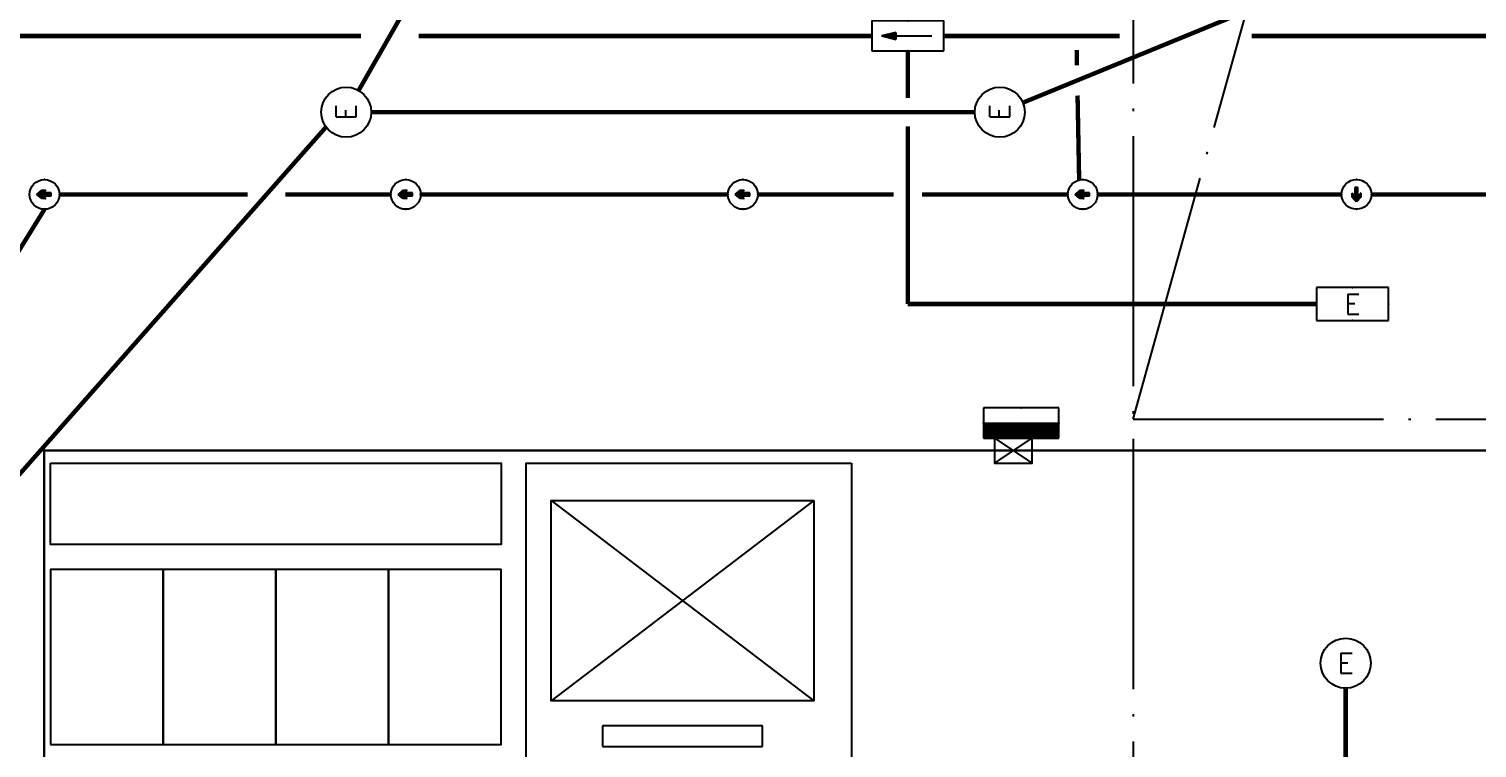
# Model space of a CAD drawing. Extents: x -288892 to 250096, y -100054 to 404668.
# Drawn here: x 95578 to 107148, y 108122 to 113870 of the extents above; entities that cross this region are included whole.
import ezdxf
from ezdxf.enums import TextEntityAlignment as Align
from ezdxf.xclip import XClip

# ---------------------------------------------------------------- set-up
doc = ezdxf.new("R2010")
doc.units = 0
doc.header["$LTSCALE"] = 1000
doc.header["$MEASUREMENT"] = 0
doc.linetypes.add('104-14# 核心筒$0$DOTE', pattern=[2.4200000000000004, 2, -0.2, 0.02, -0.2])
doc.linetypes.add('DASH', pattern=[0.35, 0.25, -0.1])
doc.layers.get('0').update_dxf_attribs({"linetype": 'CONTINUOUS'})
doc.layers.add('104-14# 核心筒$0$04-不打印_辅助线', color=165, linetype='CONTINUOUS', plot=False)
for name, color, linetype in [('104-14# 核心筒$0$A-E_电梯', 171, 'CONTINUOUS'), ('104-14# 核心筒$0$A-I_卫-洁具', 241, 'CONTINUOUS'), ('104-14# 核心筒$0$A-TECH_结构', 21, 'CONTINUOUS'), ('104-14# 核心筒$0$A_AXIS-轴线', 36, '104-14# 核心筒$0$DOTE'), ('EQUIP-照明', 3, 'CONTINUOUS'), ('EQUIP-箱柜', 3, 'CONTINUOUS'), ('WIRE-应急', 2, 'DASH'), ('X-104 14#平面$0$A-TECH_电气', 240, 'CONTINUOUS')]:
    doc.layers.add(name, color=color, linetype=linetype)
doc.layers.add('X-104 14#平面$0$000套内', color=226, linetype='CONTINUOUS', lineweight=30)
doc.styles.add('_TCH_LABEL', font='COMPLEX', dxfattribs={"bigfont": 'GBCBIG'})
doc.styles.add('_TEL_DIM', font='SIMPLEX', dxfattribs={"width": 0.8, "height": 3.5, "bigfont": 'HZTXT'})

# ---------------------------------------------------------------- blocks, each defined once
blk = doc.blocks.new('104-14# 核心筒$0$wrert')
for p, q in [((300.0000000001164, 200.0000000001637), (1900.000000000116, 2300.000000000164)), ((300.0000000001164, 2300.000000000164), (1900.000000000116, 200.0000000001637)), ((2265.000000000116, 1890.120000000174), (2100.000000000175, 1890.120000000174)), ((2100.000000000175, 1890.120000000174), (2100.000000000175, 609.8800000001538)), ((2265.000000000116, 609.8800000001538), (2265.000000000116, 1890.120000000174)), ((2100.000000000175, 609.8800000001538), (2265.000000000116, 609.8800000001538))]:
    blk.add_line(p, q)
for points in [[(1.164153218269348e-10, 2600.000000000278), (2600.000000000175, 2600.000000000278), (2600.000000000175, -3.819877747446299e-11), (1.164153218269348e-10, -3.819877747446299e-11)], [(300.0000000001164, 2300.000000000164), (1900.000000000116, 2300.000000000164), (1900.000000000116, 200.0000000001637), (300.0000000001164, 200.0000000001637), (300.0000000001164, 2300.000000000164)]]:
    blk.add_lwpolyline(points, close=True)
blk = doc.blocks.new('104-14# 核心筒$0$hgfasg')
at = {"layer": '104-14# 核心筒$0$04-不打印_辅助线'}
blk.add_lwpolyline([(-450, 1400), (450, 1400), (450, 0), (-450, 0)], close=True, dxfattribs=at)
blk = doc.blocks.new('104-14# 核心筒')
at = {"layer": '104-14# 核心筒$0$A-TECH_结构'}
blk.add_lwpolyline([(95750.00001367141, 110400.0000182758), (99350.00029763003, 110400.0000182758), (99350.00029050942, 109750.0000205021), (95750.00000655079, 109750.0000205021)], close=True, dxfattribs=at)
at = {"layer": '104-14# 核心筒$0$A_AXIS-轴线'}
for p, q in [((104400, 139633.6034567634), (104400, 80554.87603027455)), ((104400, 110750), (110517.1265496206, 132735.9516505077)), ((104400, 110750), (120259.9219097959, 110750))]:
    blk.add_line(p, q, dxfattribs=at)
at = {"layer": '104-14# 核心筒$0$A-E_电梯', "rotation": 270}
blk.add_blockref('104-14# 核心筒$0$wrert', (99549.99999999983, 110400.000201595), dxfattribs=at)
at = {"layer": '104-14# 核心筒$0$A-I_卫-洁具', "ltscale": 0.1, "xscale": -1, "rotation": 180}
for p in [(96199.99999999997, 109549.999999996), (97099.99999999997, 109549.999999996), (97999.99999999997, 109549.999999996), (98900.0002970596, 109549.9999999959)]:
    blk.add_blockref('104-14# 核心筒$0$hgfasg', p, dxfattribs=at)
blk = doc.blocks.new('*U1800')
blk.add_lwpolyline([(200.0000000000146, 0), (200.0000000000146, 300.0000000000036), (0, 300.0000000000036), (0, 0), (200.0000000000146, 0), (0, 300.0000000000036), (0, 0), (200.0000000000146, 300.0000000000036)])
blk = doc.blocks.new('X-104 14#平面$0$dd')
at = {"layer": 'X-104 14#平面$0$A-TECH_电气', "rotation": 270}
blk.add_blockref('*U1800', (103356.2973493965, -188499.9999412884), dxfattribs=at)
blk = doc.blocks.new('X-104 14#平面')
at = {"layer": 'X-104 14#平面$0$000套内'}
blk.add_lwpolyline([(115950.0000007869, 101099.9999999983), (117513.1111866238, 101081.9109515254), (120578.1922918319, 127784.4480977187), (99531.23646535596, 133640.318897471), (92084.53611309853, 106875.6619016627), (95699.99999995419, 103260.198014807), (95699.99995758184, 110500.0000182753), (98900.00035087192, 110500.0000182758), (98900.00029706054, 110500.0001025796), (110900.00000169, 110500.000014534), (110899.9999969624, 111900.0002765047), (115949.9999992324, 111900.0001267134)], close=True, dxfattribs=at)
ref = blk.add_blockref('104-14# 核心筒', (0, 0))
XClip(ref).set_block_clipping_path([(-38664.36238214614, -25499.99999999997), (139216.5485069363, 330900)])
blk.add_blockref('X-104 14#平面$0$dd', (-62.7036349200508, 299100))
blk = doc.blocks.new('$equip$00001838')
blk.add_circle((0, 0), 0.5)
at = {"color": 7, "style": '_TEL_DIM'}
blk.add_attdef('$TEXT$', text='', height=0.4, dxfattribs=at).set_placement((0, 0), align=Align.MIDDLE_CENTER)
at = {"color": 7, "style": '_TEL_DIM', "flags": 1}
blk.add_attdef('A', text='', height=2e-05, dxfattribs=at).set_placement((0, 0), align=Align.MIDDLE_CENTER)
blk = doc.blocks.new('$equip_U$00000189(HT0843)')
at = {"color": 2}
for p, q in [((-0.7199999999938882, 0.6599999999998545), (-0.7199999999938882, 0)), ((0.7200000000084401, 0.6599999999998545), (-0.7199999999938882, 0.6599999999998545)), ((0.7200000000084401, 0), (0.7200000000084401, 0.6599999999998545)), ((-0.7199999999938882, 0), (0.7200000000084401, 0))]:
    blk.add_line(p, q, dxfattribs=at)
at = {"color": 2, "const_width": 0.0125}
for points in [[(0.7200000000084401, 0.6599999999998545), (0.7200000000084401, 0.6599999999998545), (-0.7199999999938882, 0.6599999999998545)], [(-0.7199999999938882, 0.6599999999998545), (-0.7199999999938882, 0)], [(0.7200000000084401, 0), (0.7200000000084401, 0.6599999999998545)], [(-0.7199999999938882, 0), (0.7200000000084401, 0)]]:
    blk.add_lwpolyline(points, dxfattribs=at)
at = {"color": 2}
blk.add_lwpolyline([(-0.7199999999938882, 0.6599999999998545), (-0.7199999999938882, 0)], dxfattribs=at)
for p in [(7.275957614183426e-12, 0.6599999999998545), (-0.7199999999938882, 0.3299999999999272), (0.7200000000084401, 0.3299999999999272), (7.275957614183426e-12, 0)]:
    blk.add_point(p)
at = {"color": 7, "style": '_TEL_DIM'}
blk.add_attdef('$TEXT$', text='', height=0.4, dxfattribs=at).set_placement((7.275957614183426e-12, 0.3299999999999272), align=Align.MIDDLE_CENTER)
at = {"color": 7, "style": '_TEL_DIM', "flags": 1}
blk.add_attdef('A', text='', height=2.5e-05, dxfattribs=at).set_placement((7.275957614183426e-12, 0), align=Align.MIDDLE_CENTER)
blk = doc.blocks.new('$equip$00002541')
blk.add_hatch(color=256).paths.add_polyline_path([(-0.2400000000016007, 0.3719999999993888), (-0.5280000000020664, 0.2999999999992724), (-0.2400000000016007, 0.227999999999156)])
for p, q in [((-0.7199999999975262, 0.5999999999949068), (-0.7199999999975262, 0)), ((0.7199999999975262, 0.5999999999949068), (-0.7199999999975262, 0.5999999999949068)), ((0.7199999999975262, 0), (0.7199999999975262, 0.5999999999949068)), ((-0.2400000000016007, 0.3719999999993888), (-0.5280000000020664, 0.2999999999992724)), ((-0.5280000000020664, 0.2999999999992724), (-0.2400000000016007, 0.227999999999156)), ((-0.2400000000016007, 0.3719999999993888), (-0.2400000000016007, 0.227999999999156)), ((-0.7199999999975262, 0), (0.7199999999975262, 0))]:
    blk.add_line(p, q)
at = {"color": 7}
blk.add_line((-0.4800000000032014, 0.2999999999992724), (0.4800000000032014, 0.2999999999992724), dxfattribs=at)
at = {"const_width": 0.02}
blk.add_lwpolyline([(-0.7199999999975262, 0.5999999999949068), (-0.7199999999975262, 0), (0.7199999999975262, 0), (0.7199999999975262, 0.5999999999949068), (-0.7199999999975262, 0.5999999999949068), (-0.7199999999975262, 0)], dxfattribs=at)
for p in [(0, 0.5999999999949068), (-0.7199999999975262, 0.2999999999956344), (0.7199999999975262, 0.2999999999956344), (0, 0)]:
    blk.add_point(p)
at = {"color": 7, "style": '_TEL_DIM', "flags": 1}
blk.add_attdef('A', text='', height=2e-05, dxfattribs=at).set_placement((0, 0), align=Align.MIDDLE_CENTER)
blk = doc.blocks.new('*X1338')
at = {"color": 0}
for p, q in [((-250, 32.84271247461896), (-182.842712474619, 100)), ((-250, 68.19805153394634), (-218.1980515339463, 100)), ((-247.4873734152916, 0), (-147.4873734152916, 100)), ((-212.1320343559642, 0), (-112.1320343559642, 100)), ((-176.7766952966369, 0), (-76.77669529663686, 100)), ((-141.4213562373095, 0), (-41.42135623730948, 100)), ((-106.0660171779821, 0), (-6.066017177982118, 100)), ((-70.71067811865474, 0), (29.28932188134526, 100)), ((-35.35533905932737, 0), (64.64466094067264, 100)), ((0, 0), (100, 100)), ((35.35533905932737, 0), (135.3553390593274, 100)), ((70.71067811865474, 0), (170.7106781186548, 100)), ((106.0660171779821, 0), (206.0660171779821, 100)), ((141.4213562373095, 0), (241.4213562373095, 100)), ((176.7766952966369, 0), (250, 73.22330470336315)), ((212.1320343559642, 0), (250, 37.86796564403577)), ((247.4873734152916, 0), (250, 2.512626584708425))]:
    blk.add_line(p, q, dxfattribs=at)
blk = doc.blocks.new('$equip$00001414')
for p, q in [((0.75, 0.5999999999985448), (-0.75, 0.5999999999985448)), ((-0.75, 0.5999999999985448), (-0.75, 0)), ((0.75, 0), (0.75, 0.5999999999985448)), ((-0.75, 0.2999999999992724), (0.75, 0.2999999999992724)), ((-0.75, 0), (0.75, 0))]:
    blk.add_line(p, q)
at = {"const_width": 0.3}
blk.add_lwpolyline([(-0.75, 0.1500000000014552), (0.75, 0.1500000000014552)], dxfattribs=at)
for p in [(0, 0.5999999999985448), (-0.75, 0.2999999999992724), (0.75, 0.2999999999992724), (0, 0)]:
    blk.add_point(p)
at = {"xscale": 0.00300000000061118, "yscale": 0.00300000000061118, "zscale": 0.00300000000061118}
blk.add_blockref('*X1338', (0, 0), dxfattribs=at)
at = {"style": '_TCH_LABEL', "flags": 9}
blk.add_attdef('A', (0, 0), '', height=2e-05, dxfattribs=at)
blk = doc.blocks.new('$equip_U$00000283(晏大钊)')
at = {"color": 3, "linetype": 'ByBlock', "ltscale": 5}
for p, q in [((-0.2723380496354366, 0.05358963180333376), (-0.2723380496354366, -0.06141036819644796)), ((0.07266195036572753, 0.05358963180333376), (-0.2723380496354366, 0.05358963180333376)), ((0.07266195036572753, 0.05358963180333376), (-0.05505848884422448, 0.1685896318031155)), ((-0.05505848884422448, 0.1685896318031155), (0.1110812915576389, 0.1685896318031155)), ((0.0676619503647089, 0.05358963180333376), (0.07266195036572753, 0.05358963180333376)), ((0.1110812915576389, 0.1685896318031155), (0.302661950365291, -0.003910368195647607)), ((-0.2723380496354366, -0.06141036819644796), (0.07266195036572753, -0.06141036819644796)), ((-0.05505848884422448, -0.1764103681962297), (0.07266195036572753, -0.06141036819644796)), ((0.1110812915576389, -0.1764103681962297), (-0.05505848884422448, -0.1764103681962297)), ((0.0676619503647089, -0.06141036819644796), (0.07266195036572753, -0.06141036819644796)), ((0.302661950365291, -0.003910368195647607), (0.1110812915576389, -0.1764103681962297))]:
    blk.add_line(p, q, dxfattribs=at)
at = {"color": 3}
for p, q in [((-0.2712985488033155, 0.05358963180333376), (-0.2723380496354366, 0.05255013097303163)), ((-0.2600732286518905, 0.05358963180333376), (-0.2723380496354366, 0.04132481082160666)), ((-0.2488479085004656, 0.05358963180333376), (-0.2723380496354366, 0.03009949067018169)), ((-0.2376225883490406, 0.05358963180333376), (-0.2723380496354366, 0.01887417051875673)), ((-0.2263972681976156, 0.05358963180333376), (-0.2723380496354366, 0.007648850367331761)), ((-0.2151719480461907, 0.05358963180333376), (-0.2723380496354366, -0.003576469784093206)), ((-0.2039466278947657, 0.05358963180333376), (-0.2723380496354366, -0.01480178993551817)), ((-0.1927213077433407, 0.05358963180333376), (-0.2723380496354366, -0.02602711008694314)), ((-0.1814959875919158, 0.05358963180333376), (-0.2723380496354366, -0.03725243023836811)), ((-0.1702706674404908, 0.05358963180333376), (-0.2723380496354366, -0.04847775038979307)), ((-0.1590453472890658, 0.05358963180333376), (-0.2723380496354366, -0.05970307054121804)), ((-0.2712985488033155, 0.05358963180333376), (-0.2723380496354366, 0.05255013097303163)), ((-0.2600732286518905, 0.05358963180333376), (-0.2723380496354366, 0.04132481082160666)), ((-0.2488479085004656, 0.05358963180333376), (-0.2723380496354366, 0.03009949067018169)), ((-0.2376225883490406, 0.05358963180333376), (-0.2723380496354366, 0.01887417051875673)), ((-0.2263972681976156, 0.05358963180333376), (-0.2723380496354366, 0.007648850367331761)), ((-0.2151719480461907, 0.05358963180333376), (-0.2723380496354366, -0.003576469784093206)), ((-0.2039466278947657, 0.05358963180333376), (-0.2723380496354366, -0.01480178993551817)), ((-0.1927213077433407, 0.05358963180333376), (-0.2723380496354366, -0.02602711008694314)), ((-0.1814959875919158, 0.05358963180333376), (-0.2723380496354366, -0.03725243023836811)), ((-0.1702706674404908, 0.05358963180333376), (-0.2723380496354366, -0.04847775038979307)), ((-0.1590453472890658, 0.05358963180333376), (-0.2723380496354366, -0.05970307054121804)), ((-0.07241776010050671, 0.05358963180333376), (-0.2719840393219783, 0.05358963180333376)), ((-0.1478200271376409, 0.05358963180333376), (-0.2628200271392416, -0.06141036819644796)), ((-0.1478200271376409, 0.05358963180333376), (-0.2628200271392416, -0.06141036819644796)), ((-0.1365947069862159, 0.05358963180333376), (-0.2515947069878166, -0.06141036819644796)), ((-0.1365947069862159, 0.05358963180333376), (-0.2515947069878166, -0.06141036819644796)), ((-0.1253693868347909, 0.05358963180333376), (-0.2403693868363916, -0.06141036819644796)), ((-0.1253693868347909, 0.05358963180333376), (-0.2403693868363916, -0.06141036819644796)), ((-0.114144066683366, 0.05358963180333376), (-0.2291440666849667, -0.06141036819644796)), ((-0.114144066683366, 0.05358963180333376), (-0.2291440666849667, -0.06141036819644796)), ((-0.102918746531941, 0.05358963180333376), (-0.2179187465335417, -0.06141036819644796)), ((-0.102918746531941, 0.05358963180333376), (-0.2179187465335417, -0.06141036819644796)), ((-0.09169342638051603, 0.05358963180333376), (-0.2066934263821167, -0.06141036819644796)), ((-0.09169342638051603, 0.05358963180333376), (-0.2066934263821167, -0.06141036819644796)), ((-0.08046810622909106, 0.05358963180333376), (-0.1954681062306918, -0.06141036819644796)), ((-0.08046810622909106, 0.05358963180333376), (-0.1954681062306918, -0.06141036819644796)), ((-0.0692427860776661, 0.05358963180333376), (-0.1842427860792668, -0.06141036819644796)), ((-0.0692427860776661, 0.05358963180333376), (-0.1842427860792668, -0.06141036819644796)), ((-0.05801746592624113, 0.05358963180333376), (-0.1730174659278418, -0.06141036819644796)), ((-0.05801746592624113, 0.05358963180333376), (-0.1730174659278418, -0.06141036819644796)), ((-0.04679214577481616, 0.05358963180333376), (-0.1617921457764169, -0.06141036819644796)), ((-0.04679214577481616, 0.05358963180333376), (-0.1617921457764169, -0.06141036819644796)), ((-0.03556682562702917, 0.05358963180333376), (-0.1505668256249919, -0.06141036819644796)), ((-0.03556682562702917, 0.05358963180333376), (-0.1505668256249919, -0.06141036819644796)), ((-0.02434150547560421, 0.05358963180333376), (-0.1393415054735669, -0.06141036819644796)), ((-0.02434150547560421, 0.05358963180333376), (-0.1393415054735669, -0.06141036819644796)), ((-0.01311618532417924, 0.05358963180333376), (-0.128116185322142, -0.06141036819644796)), ((-0.01311618532417924, 0.05358963180333376), (-0.128116185322142, -0.06141036819644796)), ((-0.001890865172754275, 0.05358963180333376), (-0.116890865170717, -0.06141036819644796)), ((-0.001890865172754275, 0.05358963180333376), (-0.116890865170717, -0.06141036819644796)), ((0.009334454978670692, 0.05358963180333376), (-0.105665545019292, -0.06141036819644796)), ((0.009334454978670692, 0.05358963180333376), (-0.105665545019292, -0.06141036819644796)), ((0.02055977513009566, 0.05358963180333376), (-0.09444022486786707, -0.06141036819644796)), ((0.02055977513009566, 0.05358963180333376), (-0.09444022486786707, -0.06141036819644796)), ((0.03178509528152063, 0.05358963180333376), (-0.0832149047164421, -0.06141036819644796)), ((0.03178509528152063, 0.05358963180333376), (-0.0832149047164421, -0.06141036819644796)), ((0.04301041543294559, 0.05358963180333376), (-0.07198958456501714, -0.06141036819644796)), ((0.04301041543294559, 0.05358963180333376), (-0.07198958456501714, -0.06141036819644796)), ((0.05423573558437056, 0.05358963180333376), (-0.06076426441359217, -0.06141036819644796)), ((0.05423573558437056, 0.05358963180333376), (-0.06076426441359217, -0.06141036819644796)), ((0.06546105573579553, 0.05358963180333376), (-0.04953894426216721, -0.06141036819644796)), ((0.06546105573579553, 0.05358963180333376), (-0.04953894426216721, -0.06141036819644796)), ((-0.0440453472911031, 0.1685896318031155), (-0.04926333092225832, 0.1633716481719603)), ((-0.0440453472911031, 0.1685896318031155), (-0.04926333092225832, 0.1633716481719603)), ((-0.03282002713967813, 0.1685896318031155), (-0.04335652379450039, 0.1580531351464742)), ((-0.03282002713967813, 0.1685896318031155), (-0.04335652379450039, 0.1580531351464742)), ((0.2125640717167698, 0.07721412612045242), (-0.04106042259809328, -0.1764103681962297)), ((0.1651322414836613, 0.02978229588552495), (-0.04106042259809328, -0.1764103681962297)), ((0.1534960004573804, 0.1303992563734937), (-0.03831362411074224, -0.06141036819644796)), ((0.1534960004573804, 0.1303992563734937), (-0.03831362411074224, -0.06141036819644796)), ((-0.02159470698825317, 0.1685896318031155), (-0.03744971667038044, 0.1527346221209882)), ((-0.02159470698825317, 0.1685896318031155), (-0.03744971667038044, 0.1527346221209882)), ((-0.0103693868368282, 0.1685896318031155), (-0.03154290954262251, 0.1474161090973212)), ((-0.0103693868368282, 0.1685896318031155), (-0.03154290954262251, 0.1474161090973212)), ((0.2184708788445278, 0.07189561309496639), (-0.02983510244666832, -0.1764103681962297)), ((0.1653175850624393, 0.01874231931105896), (-0.02983510244666832, -0.1764103681962297)), ((0.1594028075851384, 0.1250807433480077), (-0.02708830395931727, -0.06141036819644796)), ((0.1594028075851384, 0.1250807433480077), (-0.02708830395931727, -0.06141036819644796)), ((0.0008559333145967685, 0.1685896318031155), (-0.02563610241486458, 0.1420975960718351)), ((0.0008559333145967685, 0.1685896318031155), (-0.02563610241486458, 0.1420975960718351)), ((0.01208125346602174, 0.1685896318031155), (-0.01972929529074463, 0.1367790830463491)), ((0.01208125346602174, 0.1685896318031155), (-0.01972929529074463, 0.1367790830463491)), ((0.2243776859722857, 0.06657710006948037), (-0.01860978229524335, -0.1764103681962297)), ((0.1655029286375793, 0.007702342738411971), (-0.01860978229524335, -0.1764103681962297)), ((0.1653096147092583, 0.1197622303225216), (-0.01586298380789231, -0.06141036819644796)), ((0.1653096147092583, 0.1197622303225216), (-0.01586298380789231, -0.06141036819644796)), ((0.0233065736174467, 0.1685896318031155), (-0.0138224881629867, 0.1314605700208631)), ((0.0233065736174467, 0.1685896318031155), (-0.0138224881629867, 0.1314605700208631)), ((0.03453189376887167, 0.1685896318031155), (-0.007915681038866751, 0.1261420569953771)), ((0.03453189376887167, 0.1685896318031155), (-0.007915681038866751, 0.1261420569953771)), ((0.2302844930964056, 0.06125858704399434), (-0.007384462143818382, -0.1764103681962297)), ((0.1712164218370162, 0.1144437172970356), (-0.004637663656467339, -0.06141036819644796)), ((0.1712164218370162, 0.1144437172970356), (-0.004637663656467339, -0.06141036819644796)), ((0.04575721392029664, 0.1685896318031155), (-0.002008873911108822, 0.12082354397171)), ((0.04575721392029664, 0.1685896318031155), (-0.002008873911108822, 0.12082354397171)), ((0.2361913002241636, 0.0559400740203273), (0.003840858007606585, -0.1764103681962297)), ((0.0569825340717216, 0.1685896318031155), (0.003897933213011129, 0.115505030946224)), ((0.0569825340717216, 0.1685896318031155), (0.003897933213011129, 0.115505030946224)), ((0.1771232289611362, 0.1091252042715496), (0.006587656494957628, -0.06141036819644796)), ((0.1771232289611362, 0.1091252042715496), (0.006587656494957628, -0.06141036819644796)), ((0.06820785422314657, 0.1685896318031155), (0.009804740340769058, 0.110186517920738)), ((0.06820785422314657, 0.1685896318031155), (0.009804740340769058, 0.110186517920738)), ((0.2420981073482835, 0.05062156099484127), (0.01506617815903155, -0.1764103681962297)), ((0.07943317437457154, 0.1685896318031155), (0.01571154746852699, 0.1048680048952519)), ((0.07943317437457154, 0.1685896318031155), (0.01571154746852699, 0.1048680048952519)), ((0.1830300360888941, 0.1038066912460636), (0.01781297664638259, -0.06141036819644796)), ((0.1830300360888941, 0.1038066912460636), (0.01781297664638259, -0.06141036819644796)), ((0.0906584945259965, 0.1685896318031155), (0.02161835459264694, 0.09954949186976592)), ((0.0906584945259965, 0.1685896318031155), (0.02161835459264694, 0.09954949186976592)), ((0.2480049144760414, 0.04530304796935525), (0.02629149831045652, -0.1764103681962297)), ((0.1018838146774215, 0.1685896318031155), (0.02752516172040487, 0.09423097884609888)), ((0.1018838146774215, 0.1685896318031155), (0.02752516172040487, 0.09423097884609888)), ((0.1889368432130141, 0.09848817822239653), (0.02903829679780756, -0.06141036819644796)), ((0.1889368432130141, 0.09848817822239653), (0.02903829679780756, -0.06141036819644796)), ((0.1121483505739889, 0.1676288475500769), (0.03343196884452482, 0.08891246582061285)), ((0.1121483505739889, 0.1676288475500769), (0.03343196884452482, 0.08891246582061285)), ((0.2539117216001614, 0.03998453494386922), (0.03751681846188148, -0.1764103681962297)), ((0.1180551577017468, 0.1623103345245909), (0.03933877597228275, 0.08359395279512682)), ((0.1180551577017468, 0.1623103345245909), (0.03933877597228275, 0.08359395279512682)), ((0.194843650340772, 0.0931696651969105), (0.04026361694923253, -0.06141036819644796)), ((0.194843650340772, 0.0931696651969105), (0.04026361694923253, -0.06141036819644796)), ((0.1239619648258667, 0.1569918214991048), (0.0452455830964027, 0.0782754397696408)), ((0.1239619648258667, 0.1569918214991048), (0.0452455830964027, 0.0782754397696408)), ((0.2598185287279193, 0.03466602191838319), (0.04874213861330645, -0.1764103681962297)), ((0.1298687719536247, 0.1516733084736188), (0.05115239022416063, 0.07295692674415477)), ((0.1298687719536247, 0.1516733084736188), (0.05115239022416063, 0.07295692674415477)), ((0.200750457464892, 0.08785115217142447), (0.05148893709701952, -0.06141036819644796)), ((0.200750457464892, 0.08785115217142447), (0.05148893709701952, -0.06141036819644796)), ((0.1357755790777446, 0.1463547954481328), (0.05705919735191856, 0.06763841372048773)), ((0.1357755790777446, 0.1463547954481328), (0.05705919735191856, 0.06763841372048773)), ((0.2657253358520393, 0.02934750889289717), (0.05996745876473142, -0.1764103681962297)), ((0.2066572645926499, 0.08253263914593845), (0.06271425724844448, -0.06141036819644796)), ((0.1649468979048834, 0.04082227245999093), (0.06271425724844448, -0.06141036819644796)), ((0.1416823862055026, 0.1410362824244658), (0.0629660044760385, 0.06231990069500171)), ((0.1416823862055026, 0.1410362824244658), (0.0629660044760385, 0.06231990069500171)), ((0.1475891933332605, 0.1357177693989797), (0.06887281160379644, 0.05700138766951568)), ((0.1475891933332605, 0.1357177693989797), (0.06887281160379644, 0.05700138766951568)), ((0.2716321429797972, 0.02402899586741114), (0.07119277891615639, -0.1764103681962297)), ((0.2775389501039172, 0.0187104828437441), (0.08241809906758135, -0.1764103681962297)), ((0.2834457572316751, 0.01339196981825808), (0.09364341921900632, -0.1764103681962297)), ((0.2834457572316751, 0.01339196981825808), (0.09364341921900632, -0.1764103681962297)), ((0.289352564359433, 0.008073456792772049), (0.1048687393704313, -0.1764103681962297)), ((0.289352564359433, 0.008073456792772049), (0.1048687393704313, -0.1764103681962297)), ((0.295259371483553, 0.002754943767286022), (0.1614123308681883, -0.1310920968480787)), ((0.295259371483553, 0.002754943767286022), (0.1614123308681883, -0.1310920968480787)), ((0.2066572645926499, 0.08253263914593845), (0.166351767587912, 0.04222714213938161)), ((0.2125640717167698, 0.07721412612045242), (0.1777687608228007, 0.04241881522466429)), ((0.2184708788445278, 0.07189561309496639), (0.1891857540613273, 0.04261048831176595)), ((0.2243776859722857, 0.06657710006948037), (0.200602747296216, 0.04280216139704862)), ((0.2302844930964056, 0.06125858704399434), (0.2115788291339413, 0.04255292308153003)), ((0.2361913002241636, 0.0559400740203273), (0.2117641727127193, 0.03151294650888303)), ((0.2420981073482835, 0.05062156099484127), (0.2119495162878593, 0.02047296993441705)), ((0.2480049144760414, 0.04530304796935525), (0.2121348598666373, 0.00943299335995107)), ((0.2539117216001614, 0.03998453494386922), (0.2123202034454152, -0.001606983212695923)), ((0.2598185287279193, 0.03466602191838319), (0.2125055470205552, -0.0126469597871619)), ((0.2657253358520393, 0.02934750889289717), (0.2126908905993332, -0.02368693636162789)), ((0.2716321429797972, 0.02402899586741114), (0.2128762341781112, -0.03472691293427488)), ((0.2775389501039172, 0.0187104828437441), (0.2130615777532512, -0.04576688950874086)), ((-0.0272185421854374, -0.1513431676339678), (-0.05228574274951825, -0.1764103681962297)), ((-0.0272185421854374, -0.1513431676339678), (-0.05228574274951825, -0.1764103681962297)), ((0.1656882722163573, -0.00333763383605401), (-0.007384462143818382, -0.1764103681962297)), ((0.1658736157951353, -0.01437761041051999), (0.003840858007606585, -0.1764103681962297)), ((0.1660589593702753, -0.02541758698316698), (0.01506617815903155, -0.1764103681962297)), ((0.1662443029490532, -0.03645756355763297), (0.02629149831045652, -0.1764103681962297)), ((0.1664296465241932, -0.04749754013209895), (0.03751681846188148, -0.1764103681962297)), ((0.1705990731425118, -0.05455343366520538), (0.04874213861330645, -0.1764103681962297)), ((0.1820160663810384, -0.0543617605799227), (0.05996745876473142, -0.1764103681962297)), ((0.193433059615927, -0.05417008749464003), (0.07119277891615639, -0.1764103681962297)), ((0.2048500528544537, -0.05397841440935736), (0.08241809906758135, -0.1764103681962297)), ((0.3011661786113109, -0.002563569258200005), (0.2741209250380052, -0.02960882282968669)), ((0.3011661786113109, -0.002563569258200005), (0.2741209250380052, -0.02960882282968669))]:
    blk.add_line(p, q, dxfattribs=at)
blk.add_circle((0, 0), 0.595, dxfattribs=at)
for p in [(0, 0.5949999999993452), (-0.5949999999975262, 0), (0.5950000000011642, 0), (0, -0.5949999999993452)]:
    blk.add_point(p)
at = {"color": 7, "style": '_TEL_DIM', "flags": 1}
for tag in ['REMARK', 'A']:
    blk.add_attdef(tag, text='', height=2.5e-05, dxfattribs=at).set_placement((0, 0), align=Align.MIDDLE_CENTER)
blk = doc.blocks.new('$equip_U$00000284(晏大钊)')
for p in [(0, 0.2975000000005821), (-0.2975000000005821, 3.637978807091713e-12), (0.2975000000005821, 3.637978807091713e-12), (0, -0.2974999999969441)]:
    blk.add_point(p)
at = {"xscale": 0.5, "yscale": 0.5, "zscale": 0.5}
blk.add_blockref('$equip_U$00000283(晏大钊)', (0, 3.637978807091713e-12), dxfattribs=at)
at = {"color": 7, "style": '_TEL_DIM', "flags": 1}
for tag in ['REMARK', 'A']:
    blk.add_attdef(tag, text='', height=1.25e-05, dxfattribs=at).set_placement((0, 3.637978807091713e-12), align=Align.MIDDLE_CENTER)
blk = doc.blocks.new('$equip_U$00000302(HT0843)')
for p in [(3.637978807091713e-12, 0.2975000000005821), (-0.2974999999969441, 0), (0.2975000000042201, 0), (3.637978807091713e-12, -0.2975000000005821)]:
    blk.add_point(p)
at = {"rotation": 180}
blk.add_blockref('$equip_U$00000284(晏大钊)', (3.637978807091713e-12, 3.637978807091713e-12), dxfattribs=at)
at = {"color": 7, "style": '_TEL_DIM', "flags": 1}
for tag in ['REMARK', 'A']:
    blk.add_attdef(tag, text='', height=1.25e-05, dxfattribs=at).set_placement((3.637978807091713e-12, 0), align=Align.MIDDLE_CENTER)

msp = doc.modelspace()

# ---------------------------------------------------------------- linework, layer by layer
at = {"layer": 'WIRE-应急', "linetype": 'DASH', "const_width": 35}
for points in [[(98212.43809490601, 113378.2236074707), (100224.3368544964, 116895.3839548989)], [(103519.9097837439, 113280.4704196065), (107631.1690534197, 114965.5730576158)], [(98231.0273102729, 113813.5177104693), (94320.66436816001, 113813.5177104696)], [(102311.8509284696, 113813.5177104688), (98691.84588813221, 113813.5177104692)], [(102887.8509284676, 113813.5177104688), (104293.0708030745, 113813.5177104688)], [(105347.7720686356, 113813.517710469), (110077.5500559859, 113813.5177104697)], [(102599.8509284686, 113693.5177104706), (102599.8509284684, 113317.1195489795)], [(103949.4030677375, 113701.0177104677), (103951.7227933626, 113579.0429806512)], [(103956.3115817024, 113337.7574545252), (103969.1544983175, 112662.457208995)], [(98313.13244401704, 113204.6194978608), (103134.8512882492, 113204.6195553593)], [(94161.12501643732, 108789.6899379415), (97951.94392238873, 113086.2207602829)], [(102599.8509284684, 113092.1195489795), (102599.8509284685, 111671.1324781873)], [(95821.39410176728, 112546.9526829551), (97326.12066473483, 112546.9526829556)], [(97626.17730093369, 112546.9526829556), (98469.73944374075, 112546.9526829551)], [(98707.73944374121, 112546.9526829551), (101163.3045737347, 112546.9526829551)], [(101401.3045737352, 112546.9526829551), (102487.3509284688, 112546.9526829549)], [(102712.3509284688, 112546.9526829549), (103878.784979702, 112546.9526829551)], [(104116.7849797024, 112546.9526829551), (106066.0436264105, 112546.9526829551)], [(107700.2262434512, 112546.9526829551), (106304.0415659234, 112546.9526829551)], [(93058.59512883984, 108150.9152201482), (95702.39410176704, 112427.9526829549)], [(105865.3631304885, 111671.1324781877), (102599.8509284685, 111671.1324781873)], [(106098.583628193, 104895.3880997714), (106098.583628193, 108600.0001792425)]]:
    msp.add_lwpolyline(points, dxfattribs=at)

# ---------------------------------------------------------------- block references
msp.add_blockref('X-104 14#平面', (0, 0))
at = {"layer": 'EQUIP-照明', "xscale": 400, "yscale": 400, "zscale": 400}
for name, p in [('$equip$00002541', (102599.8509284686, 113693.5177104706)), ('$equip_U$00000302(HT0843)', (95702.39410176559, 112546.9526829551)), ('$equip_U$00000302(HT0843)', (98588.73944373953, 112546.9526829551)), ('$equip_U$00000302(HT0843)', (101282.3045737335, 112546.9526829551)), ('$equip_U$00000302(HT0843)', (103997.7849797008, 112546.9526829551))]:
    msp.add_blockref(name, p, dxfattribs=at)
at = {"layer": 'EQUIP-照明', "xscale": 400, "yscale": 400, "zscale": 400, "rotation": 90}
for p in [(98113.13244401704, 113204.6194954758), (103334.8512882492, 113204.6195577442)]:
    msp.add_blockref('$equip$00001838', p, dxfattribs=at).add_auto_attribs({'$TEXT$': 'E'})
msp.add_blockref('$equip_U$00000302(HT0843)', (106185.042596167, 112547.4478565545), dxfattribs=at)
at = {"layer": 'EQUIP-照明', "xscale": 400, "yscale": 400, "zscale": 400}
for name, p in [('$equip_U$00000189(HT0843)', (106153.363130486, 111539.1324781877)), ('$equip$00001838', (106098.583628193, 108800.0001792425))]:
    msp.add_blockref(name, p, dxfattribs=at).add_auto_attribs({'$TEXT$': 'E'})
at = {"layer": 'EQUIP-箱柜', "xscale": 400, "yscale": 400, "zscale": 400}
msp.add_blockref('$equip$00001414', (103505.7252928945, 110600.0000000247), dxfattribs=at)

doc.saveas('drawing.dxf')
